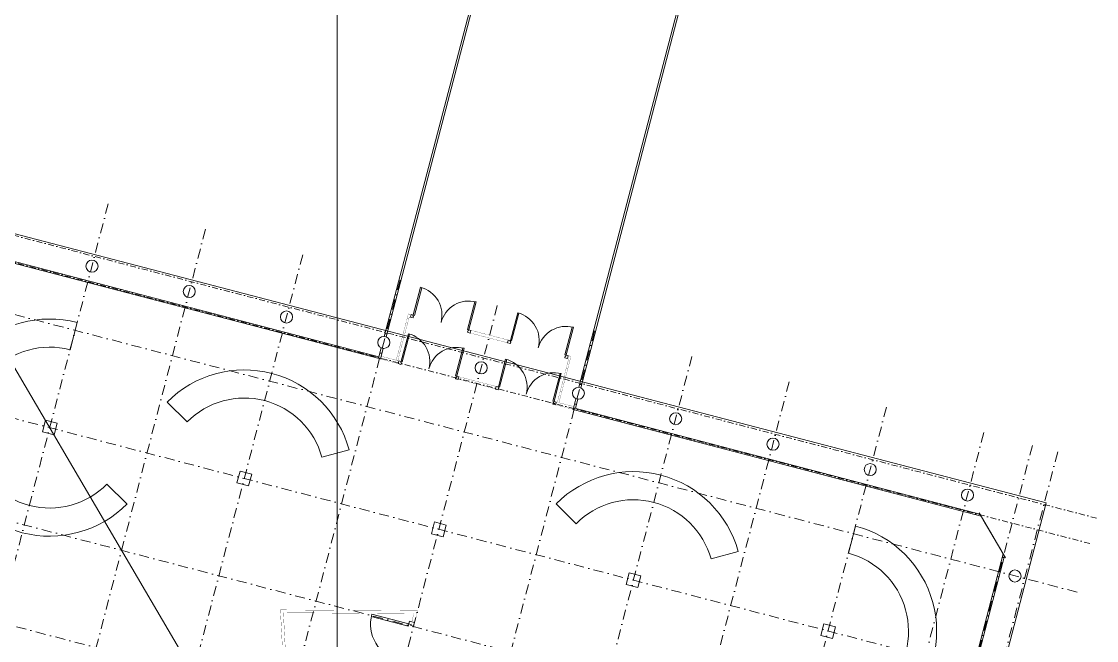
# Model space of a CAD drawing. Header units: millimetres. Extents: x 0 to 111176, y 95213 to 141729.
# Drawn here: x 52213 to 54886, y 112177 to 113716 of the extents above; entities that cross this region are included whole.
import ezdxf

# ---------------------------------------------------------------- set-up
doc = ezdxf.new("R2010")
doc.units = ezdxf.units.MM
doc.linetypes.add('TIRETPT2', pattern=[0.5, 0.25, -0.125, 0, -0.125])
doc.layers.get('Defpoints').update_dxf_attribs({"lineweight": 9})
doc.layers.add('CDP', color=7, linetype='Continuous', lineweight=9, true_color=0x364259)
doc.layers.add('STR_BOLLARD', color=7, linetype='Continuous', lineweight=9, true_color=0x1c1c1c)
doc.layers.add('Invisible', color=52, linetype='Continuous', lineweight=9, plot=False)
for name, color, linetype, lineweight in [('MEN_Ext_Murs-rideaux', 113, 'Continuous', 9), ('MEN_Int', 153, 'Continuous', 9), ('MEN_Int_PCF', 177, 'Continuous', 9), ('STR_BOLLARD_Axes', 252, 'Continuous', 9)]:
    doc.layers.add(name, color=color, linetype=linetype, lineweight=lineweight)
doc.styles.add('Arial-15', font='arial.ttf', dxfattribs={"height": 15})
doc.dimstyles.new('Cote-15', dxfattribs={"dimtxt": 15, "dimasz": 15, "dimexe": 1.25, "dimexo": 0.625, "dimgap": 7.5, "dimtad": 1, "dimdec": 0, "dimrnd": 0.025, "dimtxsty": 'Arial-15', "dimblk": 'ARCHTICK', "dimcen": 2.5, "dimse1": 1, "dimse2": 1, "dimazin": 0, "dimtfac": 1, "dimtmove": 1, "dimatfit": 3, "dimfxl": 1, "dimarcsym": 0})

# ---------------------------------------------------------------- blocks, each defined once
blk = doc.blocks.new('BANC')
for p, q in [((-27, 0), (-20, 0)), ((10, -17.32), (13.5, -23.38))]:
    blk.add_line(p, q)
for radius in [27, 20]:
    blk.add_arc((0, 0), radius, 180, 300)
blk = doc.blocks.new('axes-tour')
at = {"layer": 'STR_BOLLARD_Axes', "linetype": 'TIRETPT2', "ltscale": 100}
for points in [[(1803.4, 2759.3), (1007, -288.3)], [(2045.3, 2696.1), (1248.8, -351.5)], [(2287.1, 2632.9), (1490.7, -414.7)], [(4212.5, 1793.9), (1164.9, 2590.3)], [(2529, 2569.7), (1732.6, -477.9)], [(2770.9, 2506.5), (1974.5, -541.1)], [(3012.8, 2443.3), (2216.3, -604.4)], [(3254.6, 2380.1), (2458.2, -667.6)], [(4149.3, 1552), (1101.7, 2348.4)], [(3496.5, 2316.9), (2700.1, -730.8)], [(3738.4, 2253.7), (2942, -794)], [(3980.3, 2190.5), (3183.9, -857.2)], [(4101.2, 2158.9), (3304.8, -888.8)], [(4164.1, 2142.4), (3367.7, -905.2)], [(4086.1, 1310.1), (1038.5, 2106.5)], [(4022.9, 1068.2), (975.3, 1864.6)]]:
    blk.add_lwpolyline(points, dxfattribs=at)
at = {"layer": 'STR_BOLLARD_Axes', "linetype": 'TIRETPT2', "ltscale": 60}
for points in [[(4260.6, 1977.7), (1212.9, 2774.1)], [(4244.2, 1914.8), (1196.5, 2711.2)]]:
    blk.add_lwpolyline(points, dxfattribs=at)
blk = doc.blocks.new('_ArchTick')
at = {"color": 0, "linetype": 'ByBlock', "const_width": 0.15}
blk.add_lwpolyline([(-0.5, -0.5), (0.5, 0.5)], dxfattribs=at)
blk = doc.blocks.new('*D329')
at = {"layer": 'Defpoints', "color": 0, "transparency": 16777216}
for p in [(549.5, -13508.1), (5264.8, -14740.4), (6264.8, -14740.4), (5570.9, -14793), (6112.2, -14961.8)]:
    blk.add_point(p, dxfattribs=at)
at = {"layer": 'Invisible', "color": 0, "lineweight": -2, "transparency": 16777216}
blk.add_arc((5264.8, -14740.4), 310.6, 345.3539, 359.9988, dxfattribs=at)
at = {"layer": 'Invisible', "color": 0, "lineweight": -2, "transparency": 16777216, "xscale": 15, "yscale": 15, "zscale": 15}
for p, rotation in [((5575.4, -14740.4), 89.99882122453117), ((5565.4, -14818.9), 255.353860710707)]:
    blk.add_blockref('_ArchTick', p, dxfattribs=dict(at, rotation=rotation))
at = {"layer": 'Invisible', "color": 0, "transparency": 16777216, "insert": (5556.5, -14777.8), "char_height": 15, "attachment_point": 5, "rotation": 82.6763, "style": 'Arial-15'}
blk.add_mtext('14,64°', dxfattribs=at)
blk = doc.blocks.new('carré-tour')
at = {"layer": 'Invisible'}
blk.add_lwpolyline([(-1445, -1445), (1445, -1445), (1445, 1445), (-1445, 1445)], close=True, dxfattribs=at)
blk.add_lwpolyline([(1445, -1445), (-1445, 1445)], dxfattribs=at)
blk = doc.blocks.new('trace-implantation_1')
at = {"layer": 'Invisible'}
dim = blk.add_angular_dim_2l(base=(306.13, -52.68), line1=((847.41, -221.46), (-4715.28, 1232.29)), line2=((0, 0), (1000, -0.02)), dimstyle='Cote-15', dxfattribs=at)
dim.commit()
dim.dimension.update_dxf_attribs({"geometry": '*D329', "text_midpoint": (291.71, -37.49), "insert": (-5264.82, 14740.35)})

msp = doc.modelspace()

# ---------------------------------------------------------------- linework, layer by layer
at = {"layer": 'CDP', "const_width": 0.5}
for points in [[(53174.8, 112988.9), (53144.6, 112873.7)], [(53178.6, 112987.9), (53174.8, 112988.9)], [(53179.7, 112980.3), (53176.9, 112981.1)], [(53181.5, 112987.1), (53178.6, 112987.9)], [(53423.3, 112923.7), (53330.4, 112948)], [(53421.6, 112916.9), (53328.7, 112941.2)], [(53105.3, 112876.7), (53149.6, 112865.1)], [(53107.1, 112883.5), (53151.4, 112871.9)], [(53579.1, 112883.1), (53549, 112767.9)], [(53570.6, 112878.1), (53573.5, 112877.4)], [(53572.4, 112884.9), (53575.3, 112884.1)], [(53579.1, 112883.1), (53575.3, 112884.1)], [(53391.6, 112802.2), (53298.7, 112826.5)], [(53393.2, 112808.4), (53300.3, 112832.7)], [(53584.2, 112751.5), (53540.5, 112762.9)], [(53586, 112758.3), (53542.3, 112769.7)], [(52870.9, 111982.2), (52856.7, 112252.9)], [(52870.9, 111982.2), (52856.7, 112252.9), (53197.7, 112250.5), (53187.8, 112212.7)], [(52877.8, 111984), (52864.1, 112245.9), (53188.6, 112243.5), (53181.1, 112214.5)]]:
    msp.add_lwpolyline(points, dxfattribs=at)
at = {"layer": 'CDP', "linetype": 'Continuous', "const_width": 0.5}
for points in [[(53148.5, 112872.7), (53176.9, 112981.1)], [(53545.1, 112768.9), (53573.5, 112877.4)]]:
    msp.add_lwpolyline(points, dxfattribs=at)
at = {"layer": 'Invisible'}
for points in [[(52997.7, 95213.2), (52997.7, 141729.4)], [(52997.7, 111485.7), (52997.7, 115485.7)]]:
    msp.add_lwpolyline(points, dxfattribs=at)
at = {"layer": 'MEN_Ext_Murs-rideaux'}
for p, q in [((53598.6, 112806.4), (53999.2, 114339.6)), ((53603.4, 112805.2), (54004.5, 114340.3)), ((53114.8, 112932.9), (53475, 114311.2)), ((53119.7, 112931.7), (53479.7, 114309.4)), ((53101.5, 112881.8), (53107.4, 112904.3)), ((53105.3, 112876.7), (53112.2, 112903)), ((53584.2, 112751.5), (53591.1, 112777.9)), ((53590.1, 112754.1), (53595.9, 112776.5))]:
    msp.add_line(p, q, dxfattribs=at)
at = {"layer": 'MEN_Ext_Murs-rideaux', "linetype": 'Continuous'}
for points in [[(52091.5, 113141.8), (53105.3, 112876.7)], [(52096.4, 113144.7), (53101.5, 112881.8), (53101.5, 112881.8)], [(54598.7, 112486.2), (53584.2, 112751.5)], [(54595.9, 112491.1), (53585.2, 112755.4), (53585.2, 112755.4)], [(54659.2, 112382.7), (54593.8, 112494.6)], [(54650.2, 112398.1), (54603.9, 112477.2)], [(54388.8, 111378.3), (54653.8, 112391.9)], [(54393.9, 111382.1), (54393.9, 111382.1), (54656.7, 112387)]]:
    msp.add_lwpolyline(points, dxfattribs=at)
at = {"layer": 'MEN_Int'}
msp.add_line((53187.8, 112212.7), (53181.1, 112214.5), dxfattribs=at)
msp.add_lwpolyline([(53082.5, 112236.2), (53174.3, 112212.3), (53177.5, 112224.8), (53190.1, 112221.5), (53187.8, 112212.7), (53180.9, 112214.5), (53181.4, 112216.4), (53083.9, 112241.9, 0.414214), (53151.7, 112126.1), (53157.4, 112124.6), (53157.9, 112126.5), (53164.8, 112124.7), (53162.5, 112115.9), (53149.9, 112119.2), (53151.7, 112126.1)], format="xyb", dxfattribs=at)
at = {"layer": 'MEN_Int_PCF'}
for points in [[(53340.4, 113019.2), (53322.2, 112950.1), (53330.5, 112947.9), (53328.7, 112941.2), (53321.9, 112943), (53322.9, 112946.8), (53324.4, 112946.4), (53343.3, 113018.5, 0.414214), (53256, 112967.5, 0.414214), (53205, 113054.9), (53186.1, 112982.8), (53187.5, 112982.4), (53186.5, 112978.6), (53179.7, 112980.3), (53181.5, 112987.1), (53189.7, 112984.9), (53207.9, 113054)], [(53449.5, 112990.7), (53431.6, 112921.5), (53423.3, 112923.7), (53421.6, 112916.9), (53428.4, 112915.1), (53429.4, 112919), (53427.9, 112919.4), (53446.7, 112991.5, -0.414214), (53497.9, 112904.3, -0.414214), (53585.1, 112955.5), (53566.3, 112883.4), (53564.9, 112883.8), (53563.8, 112879.9), (53570.6, 112878.1), (53572.4, 112884.9), (53564.2, 112887), (53582.1, 112956.2)], [(53310.3, 112904), (53292.1, 112834.9), (53300.3, 112832.7), (53298.5, 112826), (53291.8, 112827.7), (53292.8, 112831.6), (53294.2, 112831.2), (53313.2, 112903.3, 0.414214), (53225.9, 112852.3, 0.414214), (53174.9, 112939.6), (53155.9, 112867.6), (53157.4, 112867.2), (53156.4, 112863.3), (53149.6, 112865.1), (53151.4, 112871.9), (53159.6, 112869.7), (53177.8, 112938.8)], [(53419.4, 112875.4), (53401.4, 112806.3), (53393.2, 112808.4), (53391.5, 112801.7), (53398.2, 112799.9), (53399.2, 112803.8), (53397.8, 112804.2), (53416.5, 112876.3, -0.414214), (53467.7, 112789.1, -0.414214), (53554.9, 112840.3), (53536.2, 112768.2), (53534.7, 112768.5), (53533.7, 112764.7), (53540.5, 112762.9), (53542.3, 112769.7), (53534, 112771.8), (53552, 112841)]]:
    msp.add_lwpolyline(points, format="xyb", dxfattribs=at)
at = {"layer": 'STR_BOLLARD'}
for p, q in [((52272.5, 112724.4), (52264.9, 112695.4)), ((52272.5, 112724.4), (52264.9, 112695.4)), ((52301.5, 112716.9), (52272.5, 112724.4)), ((52301.5, 112716.9), (52272.5, 112724.4)), ((52293.9, 112687.8), (52301.5, 112716.9)), ((52293.9, 112687.8), (52301.5, 112716.9)), ((52264.9, 112695.4), (52293.9, 112687.8)), ((52264.9, 112695.4), (52293.9, 112687.8)), ((52756.2, 112598), (52748.6, 112568.9)), ((52785.3, 112590.4), (52756.2, 112598)), ((52777.7, 112561.3), (52785.3, 112590.4)), ((52748.6, 112568.9), (52777.7, 112561.3)), ((53240, 112471.5), (53232.4, 112442.4)), ((53269, 112463.9), (53240, 112471.5)), ((53232.4, 112442.4), (53261.4, 112434.8)), ((53261.4, 112434.8), (53269, 112463.9)), ((53723.7, 112345), (53716.1, 112315.9)), ((53752.7, 112337.4), (53723.7, 112345)), ((53745.1, 112308.4), (53752.7, 112337.4)), ((53716.1, 112315.9), (53745.1, 112308.4)), ((54207.4, 112218.5), (54199.9, 112189.5)), ((54236.5, 112210.9), (54207.4, 112218.5)), ((54228.9, 112181.9), (54236.5, 112210.9)), ((54199.9, 112189.5), (54228.9, 112181.9))]:
    msp.add_line(p, q, dxfattribs=at)
at = {"layer": 'STR_BOLLARD', "lineweight": 0}
for centre in [(52388.2, 113107.6), (52630.1, 113044.4), (52871.9, 112981.1), (53113.8, 112917.9), (53355.7, 112854.7), (53597.5, 112791.4), (53839.4, 112728.2), (54081.3, 112664.9), (54323.1, 112601.7), (54565, 112538.4), (54682.9, 112337.1)]:
    msp.add_circle(centre, 15, dxfattribs=at)

# ---------------------------------------------------------------- block references
at = {"layer": 'Invisible'}
for name, p, rotation in [('trace-implantation_1', (52247.7, 108615.4), 270), ('carré-tour', (52997.7, 111485.7), 345.3859144045017)]:
    msp.add_blockref(name, p, dxfattribs=dict(at, rotation=rotation))
at = {"layer": 'STR_BOLLARD'}
for p, xscale, yscale, zscale, rotation in [((52283.2, 112706.1), 10, 10, 10, 255.345992581803), ((52767, 112579.6), 10, 10, 10, 195.3459925806355), ((52283.2, 112706.1), 9.999999999999993, 9.999999999999993, 9.999999999999993, 15.34599258063555), ((53734.4, 112326.7), 10, 10, 10, 195.3459925806355), ((54218.2, 112200.2), 10, 10, 10, 135.345992581046), ((54218.2, 112200.2), 9.999999999999993, 9.999999999999993, 9.999999999999993, 15.34599258063555)]:
    msp.add_blockref('BANC', p, dxfattribs=dict(at, xscale=xscale, yscale=yscale, zscale=zscale, rotation=rotation))
at = {"layer": 'STR_BOLLARD_Axes', "linetype": 'TIRETPT2', "ltscale": 100, "rotation": 0.00129258093244015}
msp.add_blockref('axes-tour', (50625.1, 110503), dxfattribs=at)

doc.saveas('drawing.dxf')
